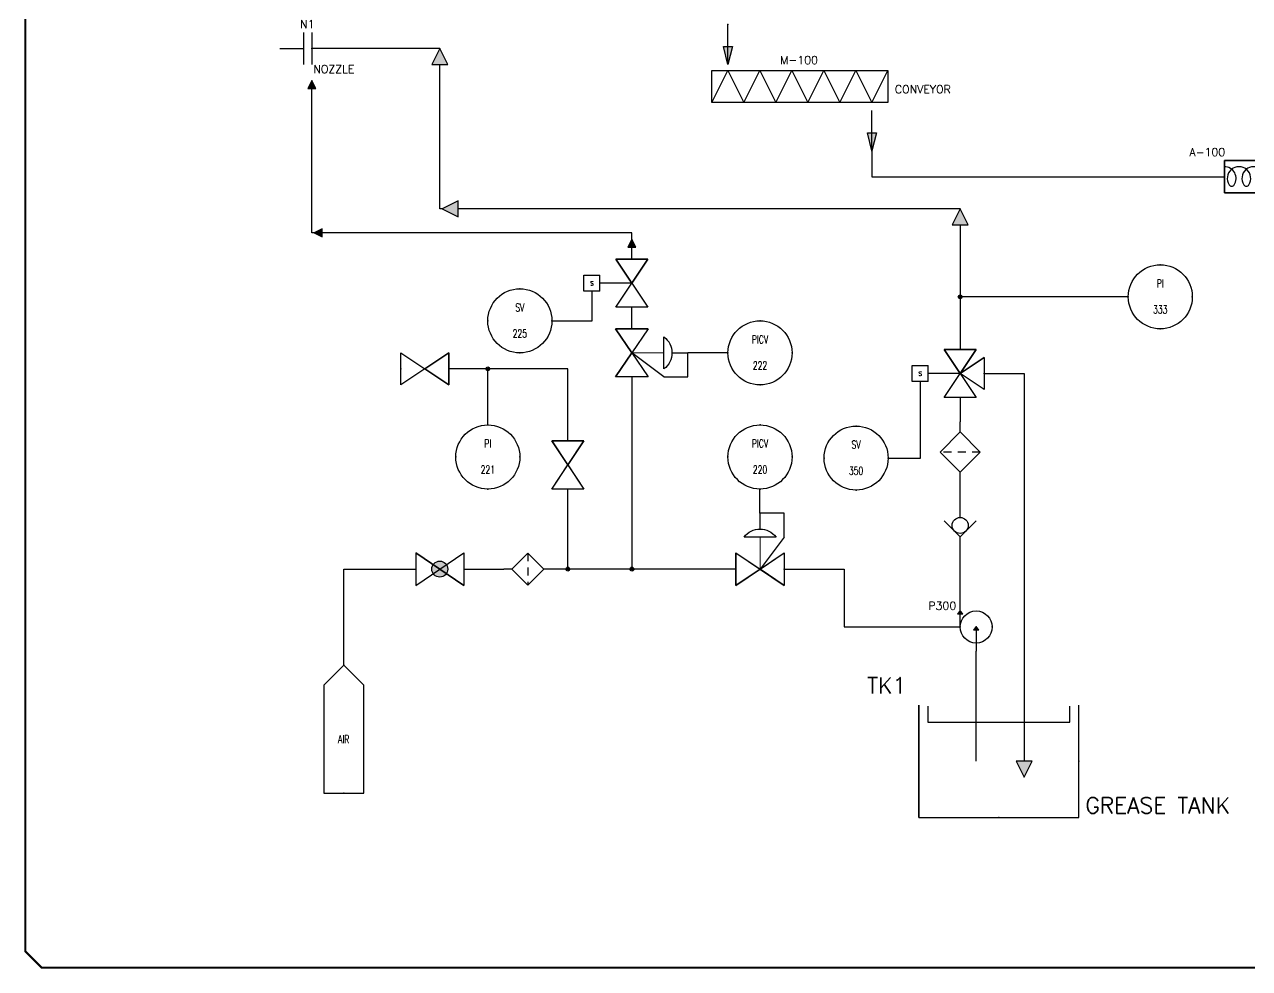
# Model space of a CAD drawing. Extents: x 0 to 33.5, y 0 to 22.4.
# Drawn here: x 0.02 to 19.14, y 0.02 to 14.75 of the extents above; entities that cross this region are included whole.
import ezdxf
from ezdxf.enums import TextEntityAlignment as Align

# ---------------------------------------------------------------- set-up
doc = ezdxf.new("R2010")
doc.units = 0
doc.header["$MEASUREMENT"] = 0
doc.linetypes.add('DASHED', pattern=[0.1875, 0.125, -0.0625])
for name, color, linetype in [('DESC', 150, 'Continuous'), ('GREEN_10_PNEU', 3, 'Pneumatic Signal'), ('MISC', 7, 'Continuous'), ('SYMS', 7, 'Continuous'), ('TAGS', 150, 'Continuous'), ('TITLE', 7, 'Continuous'), ('YELLOW_15_INST', 2, 'Continuous')]:
    doc.layers.add(name, color=color, linetype=linetype)
doc.layers.add('RED_25_MAIN', color=1, linetype='Continuous', lineweight=30)
doc.styles.add('ITALIC', font='ITALIC')
doc.styles.add('SIMPLEX', font='SIMPLEX')
doc.styles.add('WD', font='romans.shx')
doc.linetypes.add('Pneumatic Signal', pattern='A,0.25,[130,ltypeshp.shx,S=0.1,R=-30,X=0,Y=0],0.04,[130,ltypeshp.shx,S=0.1,R=-30,X=0,Y=0],1', length=1.29)

# ---------------------------------------------------------------- blocks, each defined once
blk = doc.blocks.new('NO_NUM_acade_title')
at = {"layer": 'TITLE', "const_width": 0.0312}
blk.add_lwpolyline([(30.594, 0.281), (30.594, 22.177), (30.344, 22.427), (0.281, 22.427), (0.031, 22.177), (0.031, 0.281), (0.281, 0.031), (30.344, 0.031)], close=True, dxfattribs=at)
at = {"layer": 'TITLE', "color": 1, "style": 'ITALIC'}
for tag, height, p in [('TITLE#1', 0.125, (32.156, 3.406)), ('TITLE#2', 0.125, (32.156, 3.204)), ('TITLE#3', 0.125, (32.156, 3.001)), ('TITLE#4', 0.125, (32.156, 2.799)), ('DWG#', 0.2, (32.156, 0.826))]:
    blk.add_attdef(tag, text='', height=height, dxfattribs=at).set_placement(p, align=Align.CENTER)
at = {"layer": 'TITLE', "color": 1, "style": 'SIMPLEX'}
blk.add_attdef('CAD#', (30.826, 1.958), '', height=0.0938, rotation=90, dxfattribs=at)
at = {"layer": 'TITLE', "color": 1}
for tag, p, height, style in [('ENGINEER', (31.237, 1.958), 0.0938, 'ITALIC'), ('CHKDBY', (32.424, 1.958), 0.0938, 'ITALIC'), ('JOB#', (31.464, 1.644), 0.0938, 'SIMPLEX'), ('DRAWNBY', (32.494, 1.644), 0.0938, 'ITALIC'), ('SCALE', (31.353, 1.344), 0.0938, 'SIMPLEX'), ('DATE', (32.408, 1.344), 0.0938, 'SIMPLEX'), ('SHTS', (32.532, 0.25), 0.2, 'ITALIC')]:
    blk.add_attdef(tag, p, '', height=height, dxfattribs=dict(at, style=style))
at = {"layer": 'TITLE', "color": 1, "style": 'ITALIC'}
blk.add_attdef('SH#', text='', height=0.2, dxfattribs=at).set_placement((31.881, 0.25), align=Align.RIGHT)
at = {"layer": 'TITLE', "color": 7, "flags": 9}
blk.add_attdef('WD_TB', (31.219, 0.031), '', height=0.125, dxfattribs=at)
blk = doc.blocks.new('HM1_CONVEYOR_1')
for points in [[(0.07, -0.344), (0, -0.625), (-0.07, -0.344)], [(2.317, -1.688), (2.247, -1.969), (2.177, -1.688)]]:
    blk.add_hatch(color=256).paths.add_polyline_path(points)
at = {"ltscale": 3.2258}
for p, q in [((0, -0.625), (0, 0)), ((0, -0.625), (-0.07, -0.344)), ((-0.07, -0.344), (0.07, -0.344)), ((0.07, -0.344), (0, -0.625)), ((-0.253, -0.719), (2.497, -0.719)), ((-0.253, -1.219), (-0.253, -0.719)), ((-0.253, -1.219), (-0.003, -0.719)), ((-0.003, -0.719), (0.247, -1.219)), ((0.247, -1.219), (0.497, -0.719)), ((0.497, -0.719), (0.747, -1.219)), ((0.747, -1.219), (0.997, -0.719)), ((0.997, -0.719), (1.247, -1.219)), ((1.247, -1.219), (1.497, -0.719)), ((1.497, -0.719), (1.747, -1.219)), ((1.747, -1.219), (1.997, -0.719)), ((1.997, -0.719), (2.247, -1.219)), ((2.247, -1.219), (2.497, -0.719)), ((2.497, -0.719), (2.497, -1.219)), ((2.497, -1.219), (-0.253, -1.219)), ((2.247, -1.969), (2.247, -1.344)), ((2.247, -1.969), (2.177, -1.688)), ((2.177, -1.688), (2.317, -1.688)), ((2.317, -1.688), (2.247, -1.969))]:
    blk.add_line(p, q, dxfattribs=at)
at = {"ltscale": 25.4, "flags": 128}
for points in [[(0.07, -0.344), (0, -0.625), (-0.07, -0.344)], [(2.497, -1.219), (-0.253, -1.219), (-0.253, -0.719), (2.497, -0.719)], [(2.317, -1.688), (2.247, -1.969), (2.177, -1.688)]]:
    blk.add_lwpolyline(points, close=True, dxfattribs=at)
for p in [(0, 0), (0, 0), (0, 0), (0, 0), (0, 0), (0, 0), (2.247, -1.969), (2.247, -1.969), (2.247, -1.969), (2.247, -1.969), (2.247, -1.969)]:
    blk.add_point(p)
at = {"style": 'WD'}
for tag, p, height in [('X2TERM01', (-0.001, 0.001), 0.005), ('TERM01', (-0.001, -0.076), 0.0625), ('RATING1', (2.606, -0.856), 0.125), ('DESC1', (2.606, -1.073), 0.125), ('DESC2', (2.606, -1.257), 0.125), ('DESC3', (2.606, -1.447), 0.125), ('WDTAGALT', (2.624, -1.637), 0.125), ('TERM02', (2.276, -1.948), 0.0625), ('X8TERM02', (2.245, -1.97), 0.005)]:
    blk.add_attdef(tag, p, '', height=height, dxfattribs=at)
for tag, p in [('INST', (1.138, -0.247)), ('LOC', (1.121, -0.408)), ('TAG1', (1.11, -0.617))]:
    blk.add_attdef(tag, text='', height=0.125, dxfattribs=at).set_placement(p, align=Align.CENTER)
blk.add_attdef('XREF', text='', height=0.0625, rotation=0.0625, dxfattribs=at).set_placement((2.393, -0.601), align=Align.TOP_CENTER)
at = {"style": 'WD', "flags": 1}
for tag, p in [('WDTYPE', (0.914, -1.036)), ('FAMILY', (1.022, -0.982)), ('CAT', (1.019, -1.014)), ('MFG', (1.021, -1.049)), ('ASSYCODE', (1.049, -1.084))]:
    blk.add_attdef(tag, text='', height=0.01, dxfattribs=at).set_placement(p, align=Align.CENTER)
blk = doc.blocks.new('HM1_MIXER_2')
at = {"ltscale": 3.2258}
for p, q in [((2.75, 0.25), (0, 0.25)), ((0, 0.25), (0, -0.25)), ((2.75, -0.25), (2.75, 0.25)), ((0, -0.25), (2.75, -0.25))]:
    blk.add_line(p, q, dxfattribs=at)
at = {"ltscale": 25.4, "flags": 128}
blk.add_lwpolyline([(2.75, -0.25), (0, -0.25), (0, 0.25), (2.75, 0.25)], close=True, dxfattribs=at)
at = {"ltscale": 3.2258}
for centre, radius, start, end in [((0, -0.027), 0.183, 326.4427, 90), ((0.229, -0.027), 0.183, 326.4427, 213.5573), ((0.458, -0.027), 0.183, 326.4427, 213.5573), ((0.688, -0.027), 0.183, 326.4427, 213.5573), ((0.917, -0.027), 0.183, 90, 213.5573), ((0.917, -0.027), 0.183, 326.4427, 90), ((1.146, -0.027), 0.183, 326.4427, 213.5573), ((1.375, -0.027), 0.183, 326.4427, 213.5573), ((1.604, -0.027), 0.183, 326.4427, 213.5573), ((1.833, -0.027), 0.183, 90, 213.5573), ((1.833, -0.027), 0.183, 326.4427, 90), ((2.062, -0.027), 0.183, 326.4427, 213.5573), ((2.292, -0.027), 0.183, 326.4427, 213.5573), ((2.521, -0.027), 0.183, 326.4427, 213.5573), ((2.75, -0.027), 0.183, 90, 213.5573), ((0.115, -0.103), 0.0458, 213.5573, 326.4427), ((0.344, -0.103), 0.0458, 213.5573, 326.4427), ((0.573, -0.103), 0.0458, 213.5573, 326.4427), ((0.802, -0.103), 0.0458, 213.5573, 326.4427), ((1.031, -0.103), 0.0458, 213.5573, 326.4427), ((1.26, -0.103), 0.0458, 213.5573, 326.4427), ((1.49, -0.103), 0.0458, 213.5573, 326.4427), ((1.719, -0.103), 0.0458, 213.5573, 326.4427), ((1.948, -0.103), 0.0458, 213.5573, 326.4427), ((2.177, -0.103), 0.0458, 213.5573, 326.4427), ((2.406, -0.103), 0.0458, 213.5573, 326.4427), ((2.635, -0.103), 0.0458, 213.5573, 326.4427)]:
    blk.add_arc(centre, radius, start, end, dxfattribs=at)
for p in [(0.688, 0.25), (0.688, 0.25), (1.375, 0.25), (1.375, 0.25), (2.062, 0.25), (0, 0), (2.75, -0.027), (0.688, -0.25), (1.375, -0.25), (2.062, -0.25)]:
    blk.add_point(p)
at = {"style": 'WD'}
for tag, p in [('INST', (-0.238, 0.692)), ('LOC', (-0.256, 0.53)), ('TAG1', (-0.266, 0.321))]:
    blk.add_attdef(tag, text='', height=0.125, dxfattribs=at).set_placement(p, align=Align.CENTER)
for tag, p, height in [('X2TERM08', (0.374, 0.25), 0.005), ('TERM08', (0.386, 0.261), 0.0625), ('X2TERM07', (1.249, 0.25), 0.005), ('TERM07', (1.263, 0.261), 0.0625), ('X2TERM06', (2.374, 0.25), 0.005), ('TERM06', (2.385, 0.259), 0.0625), ('X4TERM01', (0, 0), 0.005), ('X1TERM05', (2.75, 0), 0.005), ('TERM05', (2.757, 0.014), 0.0625), ('RATING1', (2.777, -0.199), 0.125), ('X8TERM02', (0.374, -0.25), 0.005), ('TERM02', (0.386, -0.327), 0.0625), ('X8TERM03', (1.249, -0.25), 0.005), ('TERM03', (1.263, -0.326), 0.0625), ('X8TERM04', (2.374, -0.25), 0.005), ('TERM04', (2.385, -0.329), 0.0625), ('DESC1', (2.777, -0.416), 0.125), ('DESC2', (2.777, -0.6), 0.125), ('DESC3', (2.777, -0.79), 0.125), ('WDTAGALT', (2.79, -0.977), 0.125)]:
    blk.add_attdef(tag, p, '', height=height, dxfattribs=at)
blk.add_attdef('XREF', text='', height=0.0625, rotation=0.0625, dxfattribs=at).set_placement((2.881, 0.246), align=Align.TOP_CENTER)
blk.add_attdef('TERM01', text='', height=0.0625, dxfattribs=at).set_placement((-0.024, 0.019), align=Align.RIGHT)
at = {"style": 'WD', "flags": 1}
for tag, p in [('WDTYPE', (0.782, -0.078)), ('FAMILY', (0.913, -0.046)), ('CAT', (0.91, -0.078)), ('MFG', (0.912, -0.114)), ('ASSYCODE', (0.94, -0.149))]:
    blk.add_attdef(tag, text='', height=0.01, dxfattribs=at).set_placement(p, align=Align.CENTER)
blk = doc.blocks.new('VIN1_ARROW_1')
at = {"ltscale": 3.2258}
for p, q in [((0, 0), (-0.313, -0.313)), ((0, 0), (0.312, -0.313)), ((-0.313, -0.313), (-0.313, -2)), ((0.312, -2), (0.312, -0.313)), ((-0.313, -2), (0.312, -2))]:
    blk.add_line(p, q, dxfattribs=at)
at = {"ltscale": 25.4, "flags": 128}
blk.add_lwpolyline([(-0.313, -0.313), (-0.313, -2), (0.312, -2), (0.312, -0.313), (0, 0)], close=True, dxfattribs=at)
for p in [(0, 0), (0, 0), (0, 0), (0, 0), (0, -2)]:
    blk.add_point(p)
at = {"style": 'WD', "width": 0.7}
for tag, p, height in [('X2TERM01', (0, 0), 0.005), ('TERM01', (0.042, 0.018), 0.0625), ('RATING1', (0.503, -1.66), 0.125), ('X8TERM02', (0, -2), 0.005), ('TERM02', (0.023, -2.08), 0.0625)]:
    blk.add_attdef(tag, p, '', height=height, dxfattribs=at)
at = {"style": 'WD', "width": 0.7, "flags": 1}
for tag, height, p in [('TAG1', 0.125, (-0.733, -0.357)), ('WDTYPE', 0.01, (-0.582, -1.387))]:
    blk.add_attdef(tag, text='', height=height, dxfattribs=at).set_placement(p, align=Align.CENTER)
at = {"style": 'WD', "width": 0.7}
for tag, p in [('INST', (-0.728, -0.556)), ('LOC', (-0.746, -0.717))]:
    blk.add_attdef(tag, text='', height=0.125, dxfattribs=at).set_placement(p, align=Align.CENTER)
blk.add_attdef('DESC2', text='', height=0.125, dxfattribs=at).set_placement((-0.403, -1.158), align=Align.MIDDLE_RIGHT)
blk.add_attdef('DESC1', text='', height=0.125, dxfattribs=at).set_placement((0, -1.156), align=Align.MIDDLE_CENTER)
blk.add_attdef('DESC3', text='', height=0.125, dxfattribs=at).set_placement((0.412, -1.156), align=Align.MIDDLE_LEFT)
blk.add_attdef('XREF', text='', height=0.0625, rotation=0.0625, dxfattribs=at).set_placement((0.586, -1.435), align=Align.TOP_CENTER)
blk.add_attdef('WDTAGALT', text='', height=0.125, dxfattribs=at).set_placement((-0.551, -1.788), align=Align.RIGHT)
blk = doc.blocks.new('HGVA1_BALL_VALVE')
h = blk.add_hatch(color=256)
edge = h.paths.add_edge_path()
edge.add_arc((0, 0), 0.125, 0, 360)
at = {"ltscale": 3.2258}
for p, q in [((-0.375, 0.254), (0.375, -0.254)), ((-0.375, -0.254), (0.375, 0.254)), ((-0.375, 0.254), (-0.375, -0.254)), ((0.375, 0.254), (0.375, -0.254))]:
    blk.add_line(p, q, dxfattribs=at)
at = {"ltscale": 25.4, "flags": 128}
blk.add_lwpolyline([(0.375, 0.254), (0.375, -0.254), (-0.375, 0.254), (-0.375, -0.254)], close=True, dxfattribs=at)
at = {"ltscale": 3.2258}
blk.add_circle((0, 0), 0.125, dxfattribs=at)
at = {"ltscale": 25.4}
blk.add_circle((0, 0), 0.125, dxfattribs=at)
blk.add_point((0, 0))
at = {"style": 'WD', "flags": 1}
for tag, height, p in [('INST', 0.125, (0.028, 0.678)), ('LOC', 0.125, (0.011, 0.516)), ('TAG1', 0.125, (0, 0.307)), ('FAMILY', 0.01, (-0.482, -0.121)), ('WDTYPE', 0.01, (-0.475, -0.062)), ('CAT', 0.01, (-0.482, -0.165)), ('MFG', 0.01, (-0.481, -0.197)), ('ASSYCODE', 0.01, (-0.453, -0.226))]:
    blk.add_attdef(tag, text='', height=height, dxfattribs=at).set_placement(p, align=Align.CENTER)
at = {"style": 'WD'}
blk.add_attdef('XREF', text='', height=0.0625, rotation=0.0625, dxfattribs=at).set_placement((0.541, 0.293), align=Align.TOP_CENTER)
blk.add_attdef('TERM01', text='', height=0.0625, dxfattribs=at).set_placement((-0.399, 0.018), align=Align.RIGHT)
for tag, p, height in [('X4TERM01', (-0.375, 0), 0.005), ('X8TERM02', (0, 0), 0.005), ('TERM02', (0.052, -0.037), 0.0625), ('X1TERM03', (0.374, 0), 0.005), ('TERM03', (0.406, 0.036), 0.0625), ('RATING1', (0.409, -0.162), 0.125), ('DESC1', (0.409, -0.341), 0.125), ('DESC2', (0.409, -0.525), 0.125), ('WDTAGALT', (0.409, -0.873), 0.125), ('DESC3', (0.409, -0.715), 0.125)]:
    blk.add_attdef(tag, p, '', height=height, dxfattribs=at)
blk = doc.blocks.new('HFI1_STRAINER')
for p, q in [((0.0623, 0), (0.1873, 0.125)), ((0.1873, 0.125), (0.3123, 0)), ((0.0623, 0), (0, 0)), ((0.1873, -0.125), (0.0623, 0)), ((0.3123, 0), (0.1873, -0.125)), ((0.3745, 0), (0.3123, 0))]:
    blk.add_line(p, q)
at = {"linetype": 'DASHED', "ltscale": 0.5}
blk.add_line((0.1873, 0.125), (0.1873, -0.125), dxfattribs=at)
at = {"style": 'WD', "width": 0.7}
for tag, p in [('INST', (0.1819, 0.531)), ('LOC', (0.1819, 0.3747)), ('TAG1', (0.1875, 0.2187)), ('DESC1', (0.1875, -0.3125)), ('DESC2', (0.2021, -0.4688)), ('DESC3', (0.2021, -0.625)), ('WDTAGALT', (0.2021, -0.7813))]:
    blk.add_attdef(tag, text='', height=0.125, dxfattribs=at).set_placement(p, align=Align.CENTER)
blk.add_attdef('TERM01', text='', height=0.0625, dxfattribs=at).set_placement((0.0312, 0.0312), align=Align.RIGHT)
at = {"style": 'WD'}
for tag, p, height, flags in [('X4TERM01', (0, 0), 0.005, 1), ('WDTYPE', (0.0625, 0.0625), 0.01, 1), ('FAMILY', (0.1873, 0.0312), 0.01, 9), ('X1TERM02', (0.375, 0), 0.005, 1)]:
    blk.add_attdef(tag, p, '', height=height, dxfattribs=dict(at, flags=flags))
at = {"style": 'WD', "width": 0.7}
for tag, p, height in [('TERM02', (0.343, 0.0312), 0.0625), ('RATING1', (0.3437, -0.1563), 0.125)]:
    blk.add_attdef(tag, p, '', height=height, dxfattribs=at)
at = {"style": 'WD'}
blk.add_attdef('XREF', text='', height=0.0625, dxfattribs=at).set_placement((0.0625, -0.125), align=Align.RIGHT)
at = {"linetype": 'Continuous', "style": 'WD', "flags": 9}
for tag, p in [('ASSYCODE', (0.2125, -0.0497)), ('MFG', (0.2104, -0.0324)), ('CAT', (0.2123, -0.0129))]:
    blk.add_attdef(tag, text='', height=0.01, dxfattribs=at).set_placement(p, align=Align.CENTER)
blk = doc.blocks.new('HIN1_FIELD_MOUNT')
at = {"ltscale": 3.2258}
blk.add_circle((0, 0), 0.5, dxfattribs=at)
for p in [(0, 0.5), (0, 0.5), (-0.5, 0), (-0.5, 0), (-0.5, 0), (-0.5, 0), (0.5, 0), (0, -0.5)]:
    blk.add_point(p)
at = {"style": 'WD', "width": 0.7}
for tag, p in [('INST', (-0.53, 0.483)), ('LOC', (-0.547, 0.321)), ('TAG1_PART1', (0, 0.147)), ('TAG1_PART2', (0, -0.26))]:
    blk.add_attdef(tag, text='', height=0.125, dxfattribs=at).set_placement(p, align=Align.CENTER)
for tag, p, height in [('TERM04', (0.021, 0.531), 0.0625), ('X2TERM04', (0, 0.5), 0.005), ('X4TERM01', (-0.5, 0), 0.005), ('X1TERM03', (0.5, 0), 0.005), ('TERM03', (0.522, 0.018), 0.0625), ('RATING1', (0.513, -0.159), 0.125), ('DESC1', (0.513, -0.318), 0.125), ('DESC2', (0.513, -0.508), 0.125), ('X8TERM02', (0, -0.5), 0.005), ('TERM02', (0.023, -0.581), 0.0625), ('DESC3', (0.513, -0.688), 0.125), ('WDTAGALT', (0.513, -0.863), 0.125)]:
    blk.add_attdef(tag, p, '', height=height, dxfattribs=at)
blk.add_attdef('XREF', text='', height=0.0625, rotation=0.0625, dxfattribs=at).set_placement((0.546, 0.412), align=Align.TOP_CENTER)
blk.add_attdef('TERM01', text='', height=0.0625, dxfattribs=at).set_placement((-0.524, 0.018), align=Align.RIGHT)
at = {"style": 'WD', "width": 0.7, "flags": 1}
for tag, p in [('WDTYPE', (-0.535, -0.17)), ('CAT', (-0.546, -0.253)), ('MFG', (-0.544, -0.28)), ('FAMILY', (-0.537, -0.223)), ('ASSYCODE', (-0.525, -0.306))]:
    blk.add_attdef(tag, text='', height=0.01, dxfattribs=at).set_placement(p, align=Align.CENTER)
blk = doc.blocks.new('GENERIC_ACTUATOR')
at = {"color": 7, "linetype": 'Continuous', "lineweight": 0, "ltscale": 3.2258}
for p, q in [((-0.125, 0.25), (0.125, 0.25)), ((0, 0), (0, 0.25))]:
    blk.add_line(p, q, dxfattribs=at)
blk.add_arc((0, 0.15625), 0.15625, 36.869898, 143.130102, dxfattribs=at)
blk = doc.blocks.new('HGVA1_PRESS_REDUC_REG')
at = {"ltscale": 3.2258}
for p, q in [((0.375, 0.875), (0, 0.875)), ((0, 0.625), (0, 0.875)), ((0.375, 0.5), (0.375, 0.875)), ((0.375, 0.5), (0, 0)), ((-0.375, 0.254), (0.375, -0.254)), ((-0.375, -0.254), (0.375, 0.254)), ((-0.375, 0.254), (-0.375, -0.254)), ((0.375, 0.254), (0.375, -0.254))]:
    blk.add_line(p, q, dxfattribs=at)
at = {"ltscale": 25.4, "flags": 128}
blk.add_lwpolyline([(-0.25, 0.5, -0.5), (0.25, 0.5)], format="xyb", close=True, dxfattribs=at)
for points in [[(-0.375, -0.254), (-0.375, 0.254), (0, 0)], [(0.375, 0.254), (0.375, -0.254), (0, 0)]]:
    blk.add_lwpolyline(points, close=True, dxfattribs=at)
for p in [(-0.375, 0), (-0.375, 0), (-0.375, 0), (-0.375, 0), (0.375, 0), (0.375, 0), (0.375, 0)]:
    blk.add_point(p)
at = {"ltscale": 3.2258, "xscale": -2, "yscale": 2, "zscale": 2}
blk.add_blockref('GENERIC_ACTUATOR', (0, 0), dxfattribs=at)
at = {"style": 'WD', "flags": 1}
for tag, height, p in [('INST', 0.125, (-0.552, 0.776)), ('LOC', 0.125, (-0.57, 0.614)), ('TAG1', 0.125, (-0.58, 0.405)), ('WDTYPE', 0.01, (-0.468, -0.14)), ('FAMILY', 0.01, (-0.468, -0.119)), ('CAT', 0.01, (-0.468, -0.163)), ('MFG', 0.01, (-0.467, -0.195)), ('ASSYCODE', 0.01, (-0.439, -0.224))]:
    blk.add_attdef(tag, text='', height=height, dxfattribs=at).set_placement(p, align=Align.CENTER)
at = {"style": 'WD'}
for tag, p, height in [('X2TERM03', (-0.001, 0.875), 0.005), ('X4TERM01', (-0.375, 0), 0.005), ('X1TERM02', (0.375, 0), 0.005), ('TERM02', (0.406, 0.036), 0.0625), ('RATING1', (0.409, -0.166), 0.125), ('DESC1', (0.409, -0.34), 0.125), ('DESC2', (0.409, -0.524), 0.125), ('WDTAGALT', (0.409, -0.88), 0.125), ('DESC3', (0.409, -0.714), 0.125)]:
    blk.add_attdef(tag, p, '', height=height, dxfattribs=at)
blk.add_attdef('XREF', text='', height=0.0625, rotation=0.0625, dxfattribs=at).set_placement((0.53, 0.484), align=Align.TOP_CENTER)
blk.add_attdef('TERM01', text='', height=0.0625, dxfattribs=at).set_placement((-0.399, 0.018), align=Align.RIGHT)
blk = doc.blocks.new('VP1_ROTARY_PUMP_2')
h = blk.add_hatch(color=256)
h.paths.add_polyline_path([(-0.292, 0.208), (-0.25, 0.208), (-0.25, 0.25)])
h.paths.add_polyline_path([(-0.25, 0.25), (-0.25, 0.208), (-0.208, 0.208)])
h = blk.add_hatch(color=256)
h.paths.add_polyline_path([(0, 0), (-0.042, -0.042), (0, -0.042)])
h.paths.add_polyline_path([(0.042, -0.042), (0, 0), (0, -0.042)])
for p, q in [((-0.25, 0.25), (-0.292, 0.208)), ((-0.292, 0.208), (-0.208, 0.208)), ((-0.25, 0), (-0.25, 0.25)), ((-0.25, 0.25), (-0.208, 0.208)), ((0, 0), (-0.042, -0.042)), ((0, 0), (0, -0.375)), ((0, 0), (0.042, -0.042)), ((-0.042, -0.042), (0.042, -0.042))]:
    blk.add_line(p, q)
blk.add_circle((0, 0), 0.25)
for p in [(-0.25, 0), (0, 0), (0, 0), (0, 0), (0, 0), (0.25, 0)]:
    blk.add_point(p)
at = {"style": 'WD'}
for tag, p in [('LOC', (-0.518, 0.478)), ('INST', (-0.501, 0.639)), ('TAG1', (-0.529, 0.269))]:
    blk.add_attdef(tag, text='', height=0.125, dxfattribs=at).set_placement(p, align=Align.CENTER)
for tag, p, height in [('X2TERM03', (-0.25, 0.25), 0.005), ('TERM03', (-0.241, 0.258), 0.0625), ('X4TERM04', (-0.25, 0), 0.005), ('X1TERM02', (0.25, 0), 0.005), ('TERM02', (0.258, 0.013), 0.0625), ('RATING1', (0.261, -0.155), 0.125), ('X8TERM01', (0, -0.375), 0.005), ('DESC1', (0.261, -0.372), 0.125), ('TERM01', (0.036, -0.453), 0.0625), ('DESC2', (0.261, -0.556), 0.125), ('DESC3', (0.261, -0.746), 0.125), ('WDTAGALT', (0.261, -0.928), 0.125)]:
    blk.add_attdef(tag, p, '', height=height, dxfattribs=at)
blk.add_attdef('XREF', text='', height=0.0625, rotation=0.0625, dxfattribs=at).set_placement((0.325, 0.281), align=Align.TOP_CENTER)
blk.add_attdef('TERM04', text='', height=0.0625, dxfattribs=at).set_placement((-0.274, 0.018), align=Align.RIGHT)
at = {"style": 'WD', "flags": 1}
for tag, p in [('WDTYPE', (-0.035, 0.102)), ('FAMILY', (0.067, 0.177)), ('CAT', (0.067, 0.133)), ('MFG', (0.068, 0.102)), ('ASSYCODE', (0.097, 0.073))]:
    blk.add_attdef(tag, text='', height=0.01, dxfattribs=at).set_placement(p, align=Align.CENTER)
blk = doc.blocks.new('VCK1_CHK_VAL_1')
for p, q in [((0, -0.1843), (0, 0)), ((0, -0.3351), (-0.125, -0.2101)), ((0.125, -0.2101), (0, -0.3351)), ((0, -0.5), (0, -0.3351))]:
    blk.add_line(p, q)
blk.add_circle((0, -0.2468), 0.0625)
at = {"style": 'WD', "width": 0.7}
for tag, p in [('DESC1', (-0.1734, -0.0504)), ('DESC2', (-0.1625, -0.1676)), ('DESC3', (-0.1625, -0.2848)), ('WDTAGALT', (-0.1625, -0.4063)), ('RATING1', (-0.125, -0.5312))]:
    blk.add_attdef(tag, text='', height=0.0938, dxfattribs=at).set_placement(p, align=Align.RIGHT)
at = {"style": 'WD'}
for tag, p, height, flags in [('X2TERM01', (0, 0), 0.00375, 1), ('FAMILY', (-0.0938, -0.375), 0.0075, 9), ('X8TERM02', (0, -0.5), 0.00375, 1)]:
    blk.add_attdef(tag, p, '', height=height, dxfattribs=dict(at, flags=flags))
at = {"style": 'WD', "width": 0.7}
for tag, p, height in [('TERM01', (0.0312, 0.0312), 0.0469), ('INST', (0.1563, -0.0938), 0.0938), ('LOC', (0.1563, -0.2188), 0.0938), ('TAG1', (0.1563, -0.3438), 0.0938), ('TERM02', (0.0312, -0.5625), 0.0469)]:
    blk.add_attdef(tag, p, '', height=height, dxfattribs=at)
at = {"flags": 1}
blk.add_attdef('WDTYPE', (0.0312, -0.375), '', height=0.01, dxfattribs=at)
at = {"style": 'WD'}
blk.add_attdef('XREF', (0.1563, -0.4375), '', height=0.0625, dxfattribs=at)
at = {"linetype": 'Continuous', "style": 'WD', "flags": 9}
for tag, p in [('ASSYCODE', (-0.0938, -0.4688)), ('CAT', (-0.0938, -0.4062)), ('MFG', (-0.0938, -0.4375))]:
    blk.add_attdef(tag, p, '', height=0.0075, dxfattribs=at)
blk = doc.blocks.new('VFI1_STRAINER')
for p, q in [((0, -0.078), (0, 0)), ((-0.1565, -0.2345), (0, -0.078)), ((0, -0.078), (0.1565, -0.2345)), ((0, -0.391), (-0.1565, -0.2345)), ((0.1565, -0.2345), (0, -0.391)), ((0, -0.4689), (0, -0.391))]:
    blk.add_line(p, q)
at = {"linetype": 'DASHED', "ltscale": 0.5}
blk.add_line((0.1565, -0.2345), (-0.1565, -0.2345), dxfattribs=at)
at = {"style": 'WD'}
blk.add_attdef('XREF', (0.2188, 0.125), '', height=0.0625, dxfattribs=at)
at = {"style": 'WD', "width": 0.7}
for tag, height, p in [('DESC1', 0.125, (-0.3438, -0.0625)), ('TERM01', 0.0625, (-0.0312, 0.0312)), ('DESC2', 0.125, (-0.3292, -0.2188)), ('DESC3', 0.125, (-0.3292, -0.375)), ('WDTAGALT', 0.125, (-0.3292, -0.5312)), ('WDTAGALT', 0.125, (-0.3292, -0.5312)), ('WDTAGALT', 0.125, (-0.3292, -0.5312)), ('TERM02', 0.0625, (-0.0312, -0.562))]:
    blk.add_attdef(tag, text='', height=height, dxfattribs=at).set_placement(p, align=Align.RIGHT)
at = {"style": 'WD'}
for tag, p, height, flags in [('X2TERM01', (0, 0), 0.005, 1), ('WDTYPE', (0.0625, 0.0625), 0.01, 1), ('FAMILY', (-0.2188, -0.3438), 0.01, 9), ('X8TERM02', (0, -0.4688), 0.005, 1)]:
    blk.add_attdef(tag, p, '', height=height, dxfattribs=dict(at, flags=flags))
at = {"style": 'WD', "width": 0.7}
for tag, p in [('INST', (0.25, -0.0312)), ('LOC', (0.25, -0.1875)), ('TAG1', (0.25, -0.3438)), ('RATING1', (0.125, -0.5))]:
    blk.add_attdef(tag, p, '', height=0.125, dxfattribs=at)
at = {"linetype": 'Continuous', "style": 'WD', "flags": 9}
for tag, p in [('CAT', (-0.2188, -0.375)), ('ASSYCODE', (-0.2188, -0.4375)), ('MFG', (-0.2188, -0.4062))]:
    blk.add_attdef(tag, p, '', height=0.01, dxfattribs=at)
blk = doc.blocks.new('HN1_NOZZLE_LARGE')
at = {"ltscale": 483.869981}
for p, q in [((-0.125, -0.25), (-0.125, 0.25)), ((0, 0.25), (0, -0.25)), ((-0.5, 0), (-0.125, 0))]:
    blk.add_line(p, q, dxfattribs=at)
blk.add_point((0, 0))
blk.add_point((0, 0))
blk.add_point((0, 0))
at = {"style": 'WD'}
for tag, p in [('INST', (-0.062, 0.691)), ('LOC', (-0.086, 0.529)), ('TAG1', (-0.068, 0.32))]:
    blk.add_attdef(tag, text='', height=0.125, dxfattribs=at).set_placement(p, align=Align.CENTER)
blk.add_attdef('XREF', (0.037, 0.187), '', height=0.0625, rotation=0.0625, dxfattribs=at)
for tag, p, height in [('X1TERM01', (0, 0), 0.005), ('TERM01', (0.024, 0.026), 0.0625), ('RATING1', (0.03, -0.17), 0.125), ('DESC1', (0.025, -0.383), 0.125), ('DESC2', (0.03, -0.572), 0.125), ('DESC3', (0.03, -0.762), 0.125), ('WDTAGALT', (0.047, -0.961), 0.125)]:
    blk.add_attdef(tag, p, '', height=height, dxfattribs=at)
at = {"style": 'WD', "flags": 1}
for tag, p in [('WDTYPE', (-0.407, -0.152)), ('FAMILY', (-0.234, -0.092)), ('CAT', (-0.237, -0.123)), ('MFG', (-0.235, -0.159)), ('ASSYCODE', (-0.207, -0.194))]:
    blk.add_attdef(tag, text='', height=0.01, dxfattribs=at).set_placement(p, align=Align.CENTER)
blk = doc.blocks.new('VGVA1_3WAY_VALVE1')
at = {"ltscale": 3.2258}
for p, q in [((-0.25, 0.375), (0.25, -0.375)), ((-0.25, -0.375), (0.25, 0.375)), ((0.25, 0.375), (-0.25, 0.375)), ((0.375, 0.25), (0, 0)), ((0.375, 0.25), (0.375, -0.25)), ((0.375, -0.25), (0, 0)), ((0.25, -0.375), (-0.25, -0.375))]:
    blk.add_line(p, q, dxfattribs=at)
at = {"ltscale": 25.4, "flags": 128}
for points in [[(0.25, 0.375), (0, 0), (-0.25, 0.375)], [(0, 0), (0.375, 0.25), (0.375, -0.25)], [(-0.25, -0.375), (0, 0), (0.25, -0.375)]]:
    blk.add_lwpolyline(points, close=True, dxfattribs=at)
for p in [(0, 0.375), (0, 0.375), (0, 0.375), (0, 0.375), (0, 0), (0, 0), (0.375, 0), (0.375, 0), (0.375, 0), (0, -0.375)]:
    blk.add_point(p)
at = {"style": 'WD', "flags": 1}
for tag, height, p in [('INST', 0.125, (-0.469, 0.784)), ('LOC', 0.125, (-0.487, 0.622)), ('TAG1', 0.125, (-0.497, 0.413)), ('FAMILY', 0.01, (-0.284, -0.163)), ('WDTYPE', 0.01, (-0.277, -0.103)), ('CAT', 0.01, (-0.284, -0.207)), ('MFG', 0.01, (-0.283, -0.238)), ('ASSYCODE', 0.01, (-0.254, -0.268))]:
    blk.add_attdef(tag, text='', height=height, dxfattribs=at).set_placement(p, align=Align.CENTER)
at = {"style": 'WD'}
for tag, p, height in [('TERM04', (0.02, 0.388), 0.0625), ('X2TERM04', (0, 0.375), 0.005), ('X4TERM03', (0, 0), 0.005), ('X1TERM02', (0.375, 0), 0.005), ('TERM02', (0.406, 0.036), 0.0625), ('RATING1', (0.395, -0.159), 0.125), ('X8TERM01', (0, -0.375), 0.005), ('DESC1', (0.395, -0.375), 0.125), ('TERM01', (0.029, -0.455), 0.0625), ('DESC2', (0.395, -0.559), 0.125), ('DESC3', (0.395, -0.749), 0.125), ('WDTAGALT', (0.395, -0.935), 0.125)]:
    blk.add_attdef(tag, p, '', height=height, dxfattribs=at)
blk.add_attdef('XREF', text='', height=0.0625, rotation=0.0625, dxfattribs=at).set_placement((0.507, 0.365), align=Align.TOP_CENTER)
blk.add_attdef('TERM03', text='', height=0.0625, dxfattribs=at).set_placement((-0.085, 0.02), align=Align.RIGHT)
blk = doc.blocks.new('VAC1_SOLENOID')
for p, q in [((-0.75, -0.125), (-0.75, 0.125)), ((-0.75, 0.125), (-0.5, 0.125)), ((-0.5, -0.125), (-0.5, 0.125)), ((-0.5, -0.125), (-0.75, -0.125))]:
    blk.add_line(p, q)
at = {"ltscale": 3.2258}
blk.add_line((0, 0), (-0.5, 0), dxfattribs=at)
at = {"style": 'WD'}
blk.add_attdef('XREF', text='', height=0.0625, rotation=0.0625, dxfattribs=at).set_placement((-0.999, 0.095), align=Align.TOP_CENTER)
blk.add_attdef('TEXT', text='', height=0.0625, dxfattribs=at).set_placement((-0.624, -0.004), align=Align.MIDDLE_CENTER)
at = {"style": 'WD', "flags": 1}
for tag, height, p in [('WDTYPE', 0.01, (-0.828, -0.053)), ('FAMILY', 0.01, (-0.831, -0.09)), ('CAT', 0.01, (-0.831, -0.134)), ('MFG', 0.01, (-0.829, -0.166)), ('ASSYCODE', 0.01, (-0.801, -0.195)), ('INST', 0.125, (-0.989, -0.389)), ('LOC', 0.125, (-1.007, -0.55)), ('TAG1', 0.125, (-1.017, -0.759))]:
    blk.add_attdef(tag, text='', height=height, dxfattribs=at).set_placement(p, align=Align.CENTER)
at = {"style": 'WD'}
for tag, p, height in [('TERM01', (-0.624, -0.201), 0.0625), ('X8TERM01', (-0.619, -0.124), 0.005), ('DESC1', (-0.431, -0.209), 0.125), ('DESC2', (-0.431, -0.393), 0.125), ('DESC3', (-0.431, -0.583), 0.125), ('RATING1', (-0.431, -0.761), 0.125), ('WDTAGALT', (-0.421, -0.949), 0.125)]:
    blk.add_attdef(tag, p, '', height=height, dxfattribs=at)
blk = doc.blocks.new('HTK1_TANK_FLOATING_ROOF')
at = {"ltscale": 3.2258}
for p, q in [((-0.625, -0.4375), (-0.625, 0.4375)), ((-0.625, -0.4375), (-0.625, 0.4375)), ((-0.5542, 0.4312), (-0.5542, 0.3047)), ((0.5539, 0.3047), (0.5539, 0.4312)), ((0.625, -0.4375), (0.625, 0.4375)), ((-0.5542, 0.3047), (0.5539, 0.3047)), ((-0.625, -0.4375), (0.625, -0.4375))]:
    blk.add_line(p, q, dxfattribs=at)
at = {"ltscale": 25.4}
for p, q in [((-0.625, 0.4375), (-0.625, -0.4375)), ((0.625, -0.4375), (0.625, 0.4375)), ((-0.625, -0.4375), (0.625, -0.4375))]:
    blk.add_line(p, q, dxfattribs=at)
for p in [(0.625, 0), (-0.625, 0), (-0.625, 0), (-0.625, 0), (-0.625, 0), (0.625, 0), (0.625, 0), (0, -0.4375), (0, -0.4375)]:
    blk.add_point(p)
at = {"style": 'WD'}
for tag, p in [('INST', (-0.8697, 0.9001)), ('LOC', (-0.8935, 0.7385)), ('TAG1', (-0.8756, 0.5294))]:
    blk.add_attdef(tag, text='', height=0.125, dxfattribs=at).set_placement(p, align=Align.CENTER)
blk.add_attdef('XREF', (0.7069, 0.3602), '', height=0.0625, rotation=0.0625, dxfattribs=at)
at = {"style": 'WD', "flags": 1}
for tag, p in [('FAMILY', (-0.0432, 0.2033)), ('WDTYPE', (-0.2163, 0.1427)), ('CAT', (-0.0461, 0.1716)), ('MFG', (-0.0444, 0.136)), ('ASSYCODE', (-0.0163, 0.1011))]:
    blk.add_attdef(tag, text='', height=0.01, dxfattribs=at).set_placement(p, align=Align.CENTER)
at = {"style": 'WD'}
blk.add_attdef('TERM01', text='', height=0.0625, dxfattribs=at).set_placement((-0.6661, 0.0213), align=Align.RIGHT)
for tag, p, height in [('X4TERM01', (-0.625, 0), 0.005), ('X1TERM03', (0.625, 0), 0.005), ('TERM03', (0.6347, 0.0169), 0.0625), ('RATING1', (0.6758, -0.1898), 0.125), ('DESC1', (0.6758, -0.4063), 0.125), ('X8TERM02', (0, -0.4375), 0.005), ('TERM02', (0.0222, -0.5142), 0.0625), ('DESC2', (0.6758, -0.5902), 0.125), ('DESC3', (0.6758, -0.7802), 0.125), ('WDTAGALT', (0.6893, -0.9724), 0.125)]:
    blk.add_attdef(tag, p, '', height=height, dxfattribs=at)
blk = doc.blocks.new('HFA1_FLOW_ARROW_DWN_P')
blk.add_hatch(color=256).paths.add_polyline_path([(0.0625, 0.125), (-0.0625, 0.125), (0, 0)])
blk.add_lwpolyline([(-0.0625, 0.125), (0, 0), (0.0625, 0.125)], close=True)
at = {"style": 'WD', "flags": 1}
for tag, p in [('X2TERM01', (0, 0.125)), ('X8TERM01', (0, 0))]:
    blk.add_attdef(tag, p, '', height=0.0075, dxfattribs=at)
blk = doc.blocks.new('HFA1_FLOW_ARROW_UP_P')
blk.add_hatch(color=256).paths.add_polyline_path([(0, 0), (-0.0625, -0.125), (0.0625, -0.125)])
blk.add_lwpolyline([(0.0625, -0.125), (0, 0), (-0.0625, -0.125)], close=True)
at = {"style": 'WD', "flags": 1}
for tag, p in [('X2TERM01', (0, 0)), ('X8TERM01', (0, -0.125))]:
    blk.add_attdef(tag, p, '', height=0.0075, dxfattribs=at)
blk = doc.blocks.new('HFA1_FLOW_ARROW_L_P')
blk.add_hatch(color=256).paths.add_polyline_path([(0.125, 0.0625), (0, 0), (0.125, -0.0625)])
blk.add_lwpolyline([(0.125, 0.0625), (0, 0), (0.125, -0.0625)], close=True)
at = {"style": 'WD', "flags": 1}
for tag, p in [('X4TERM01', (0, 0)), ('X1TERM01', (0.125, 0))]:
    blk.add_attdef(tag, p, '', height=0.0075, dxfattribs=at)
blk = doc.blocks.new('WDDOT')
for radius in [0.03, 0.0187, 0.00929]:
    blk.add_circle((0, 0), radius)
blk = doc.blocks.new('VGVA1_GATE_VALVE')
at = {"ltscale": 3.2258}
for p, q in [((-0.25, 0.375), (0.25, -0.375)), ((-0.25, -0.375), (0.25, 0.375)), ((0.25, 0.375), (-0.25, 0.375)), ((0.25, -0.375), (-0.25, -0.375))]:
    blk.add_line(p, q, dxfattribs=at)
at = {"ltscale": 25.4, "flags": 128}
for points in [[(0.25, 0.375), (0, 0), (-0.25, 0.375)], [(-0.25, -0.375), (0, 0), (0.25, -0.375)]]:
    blk.add_lwpolyline(points, close=True, dxfattribs=at)
for p in [(0, 0.375), (0, 0.375), (0, 0.375), (0, 0.375), (0, 0), (0, 0), (0, 0), (0, 0), (0, 0), (0, -0.375)]:
    blk.add_point(p)
at = {"style": 'WD'}
for tag, p, height in [('TERM03', (0.02, 0.388), 0.0625), ('X2TERM03', (0, 0.375), 0.005), ('X1TERM02', (0, 0), 0.005), ('TERM02', (0.034, 0.014), 0.0625), ('RATING1', (0.29, -0.178), 0.125), ('X8TERM01', (0, -0.375), 0.005), ('DESC1', (0.29, -0.394), 0.125), ('TERM01', (0.029, -0.455), 0.0625), ('DESC2', (0.29, -0.578), 0.125), ('DESC3', (0.29, -0.768), 0.125), ('WDTAGALT', (0.29, -0.948), 0.125)]:
    blk.add_attdef(tag, p, '', height=height, dxfattribs=at)
at = {"style": 'WD', "flags": 1}
for tag, height, p in [('INST', 0.125, (-0.453, 0.158)), ('LOC', 0.125, (-0.47, -0.003)), ('TAG1', 0.125, (-0.481, -0.212)), ('FAMILY', 0.01, (-0.337, -0.356)), ('WDTYPE', 0.01, (-0.33, -0.297)), ('CAT', 0.01, (-0.337, -0.401)), ('MFG', 0.01, (-0.335, -0.432)), ('ASSYCODE', 0.01, (-0.307, -0.461))]:
    blk.add_attdef(tag, text='', height=height, dxfattribs=at).set_placement(p, align=Align.CENTER)
at = {"style": 'WD'}
blk.add_attdef('XREF', text='', height=0.0625, rotation=0.0625, dxfattribs=at).set_placement((0.366, 0.368), align=Align.TOP_CENTER)
blk = doc.blocks.new('HGVA1_GATE_VALVE')
at = {"ltscale": 3.2258}
for p, q in [((0.391, 0.25), (-0.359, -0.25)), ((-0.359, 0.25), (0.391, -0.25)), ((-0.359, -0.25), (-0.359, 0.25)), ((0.391, -0.25), (0.391, 0.25))]:
    blk.add_line(p, q, dxfattribs=at)
at = {"ltscale": 25.4, "flags": 128}
for points in [[(-0.359, 0.25), (0.016, 0), (-0.359, -0.25)], [(0.391, -0.25), (0.016, 0), (0.391, 0.25)]]:
    blk.add_lwpolyline(points, close=True, dxfattribs=at)
for p in [(0.016, 0), (0.016, 0), (0.016, 0), (0.391, 0), (0.391, 0), (0.391, 0), (-0.359, 0), (-0.359, 0), (-0.359, 0), (-0.359, 0)]:
    blk.add_point(p)
at = {"style": 'WD', "flags": 1}
for tag, height, p in [('INST', 0.125, (0.044, 0.678)), ('LOC', 0.125, (0.026, 0.516)), ('TAG1', 0.125, (0.016, 0.307)), ('FAMILY', 0.01, (-0.467, -0.121)), ('WDTYPE', 0.01, (-0.459, -0.062)), ('CAT', 0.01, (-0.467, -0.165)), ('MFG', 0.01, (-0.465, -0.197)), ('ASSYCODE', 0.01, (-0.437, -0.226))]:
    blk.add_attdef(tag, text='', height=height, dxfattribs=at).set_placement(p, align=Align.CENTER)
at = {"style": 'WD'}
blk.add_attdef('XREF', text='', height=0.0625, rotation=0.0625, dxfattribs=at).set_placement((0.557, 0.293), align=Align.TOP_CENTER)
blk.add_attdef('TERM01', text='', height=0.0625, dxfattribs=at).set_placement((-0.383, 0.018), align=Align.RIGHT)
for tag, p, height in [('X4TERM01', (-0.359, 0), 0.005), ('X8TERM02', (0.016, 0), 0.005), ('TERM02', (0.068, -0.037), 0.0625), ('X1TERM03', (0.391, 0), 0.005), ('TERM03', (0.422, 0.036), 0.0625), ('RATING1', (0.425, -0.162), 0.125), ('DESC1', (0.425, -0.341), 0.125), ('DESC2', (0.425, -0.525), 0.125), ('WDTAGALT', (0.425, -0.873), 0.125), ('DESC3', (0.425, -0.715), 0.125)]:
    blk.add_attdef(tag, p, '', height=height, dxfattribs=at)

msp = doc.modelspace()

# ---------------------------------------------------------------- linework, layer by layer
at = {"layer": 'GREEN_10_PNEU'}
for p, q in [((4.5, 13.875), (4.5, 13.875)), ((4.5, 11.5), (4.5, 13.75)), ((4.537, 11.5), (4.5, 11.5)), ((9.5, 11.5), (4.662, 11.5)), ((9.5, 11.4), (9.5, 11.5)), ((9.5, 11.087), (9.5, 11.275)), ((8.881, 10.125), (8.881, 10.589)), ((9.5, 10), (9.5, 10.337)), ((8.25, 10.125), (8.881, 10.125)), ((10.687, 9.625), (10.375, 9.625)), ((11, 9.625), (10.687, 9.625)), ((8.5, 9.375), (6.641, 9.375)), ((7.25, 8.5), (7.25, 9.375)), ((8.5, 8.25), (8.5, 9.375)), ((9.5, 9.25), (9.5, 6.25)), ((8.5, 6.25), (8.5, 7.5)), ((11.499, 7.125), (11.499, 7.5)), ((5, 4.75), (5, 6.25)), ((5, 6.25), (6.125, 6.25)), ((6.874, 6.25), (7.5, 6.25)), ((11.125, 6.25), (8.25, 6.25)), ((11.875, 6.25), (12.813, 6.25)), ((12.813, 6.25), (12.813, 5.346)), ((12.813, 5.346), (14.625, 5.346))]:
    msp.add_line(p, q, dxfattribs=at)
at = {"layer": 'RED_25_MAIN'}
for p, q in [((13.245, 12.78), (13.245, 12.375)), ((13.245, 12.375), (18.75, 12.375))]:
    msp.add_line(p, q, dxfattribs=at)
at = {"layer": 'YELLOW_15_INST'}
for p, q in [((6.5, 14.375), (4.5, 14.375)), ((6.5, 14.375), (6.5, 14.375)), ((6.5, 11.875), (6.5, 14.125)), ((6.537, 11.875), (6.5, 11.875)), ((14.625, 11.875), (6.787, 11.875)), ((14.625, 11.625), (14.625, 9.679)), ((17.25, 10.5), (14.625, 10.5)), ((15, 9.304), (15.625, 9.304)), ((15.625, 9.304), (15.625, 3.25)), ((14.006, 7.983), (14.006, 9.18)), ((14.625, 8.929), (14.625, 8.546)), ((13.5, 7.983), (14.006, 7.983)), ((14.625, 7.425), (14.625, 7.609)), ((14.625, 5.596), (14.625, 6.425)), ((14.875, 3.25), (14.875, 4.971))]:
    msp.add_line(p, q, dxfattribs=at)

# ---------------------------------------------------------------- block references
msp.add_blockref('NO_NUM_acade_title', (0, 0))
at = {"layer": 'SYMS'}
ref = msp.add_blockref('HN1_NOZZLE_LARGE', (4.5, 14.375), dxfattribs=at)
ref.add_attrib('TAG1', 'N1', dxfattribs={"layer": 'TAGS', "height": 0.125, "style": 'WD'}).set_placement((4.432, 14.695), align=Align.CENTER)
ref.add_attrib('DESC1', 'NOZZLE', (4.525, 13.992), dxfattribs={"layer": 'DESC', "height": 0.125, "style": 'WD'})
ref = msp.add_blockref('HM1_CONVEYOR_1', (11, 14.75), dxfattribs=at)
ref.add_attrib('TAG1', 'M-100', dxfattribs={"layer": 'TAGS', "height": 0.125, "style": 'WD'}).set_placement((12.11, 14.133), align=Align.CENTER)
ref.add_attrib('DESC1', 'CONVEYOR', (13.606, 13.677), dxfattribs={"layer": 'DESC', "height": 0.125, "style": 'WD'})
at = {"layer": 'SYMS', "xscale": 2, "yscale": 2, "zscale": 2}
for name, p in [('HFA1_FLOW_ARROW_UP_P', (6.5, 14.375)), ('HFA1_FLOW_ARROW_L_P', (6.537, 11.875)), ('HFA1_FLOW_ARROW_UP_P', (14.625, 11.875)), ('VFI1_STRAINER', (14.625, 8.546)), ('VCK1_CHK_VAL_1', (14.625, 7.425)), ('HFI1_STRAINER', (7.5, 6.25)), ('HFA1_FLOW_ARROW_DWN_P', (15.625, 3))]:
    msp.add_blockref(name, p, dxfattribs=at)
at = {"layer": 'SYMS'}
for name, p in [('HFA1_FLOW_ARROW_UP_P', (4.5, 13.875)), ('HFA1_FLOW_ARROW_L_P', (4.537, 11.5)), ('HFA1_FLOW_ARROW_UP_P', (9.5, 11.4)), ('VGVA1_GATE_VALVE', (9.5, 10.713)), ('WDDOT', (14.625, 10.5)), ('HGVA1_GATE_VALVE', (6.25, 9.375)), ('VGVA1_3WAY_VALVE1', (14.625, 9.304)), ('WDDOT', (7.25, 9.375)), ('VGVA1_GATE_VALVE', (8.5, 7.875)), ('HGVA1_PRESS_REDUC_REG', (11.5, 6.25)), ('HGVA1_BALL_VALVE', (6.5, 6.25)), ('WDDOT', (8.5, 6.25)), ('WDDOT', (9.5, 6.25))]:
    msp.add_blockref(name, p, dxfattribs=at)
ref = msp.add_blockref('HM1_MIXER_2', (18.75, 12.375), dxfattribs=at)
ref.add_attrib('TAG1', 'A-100', dxfattribs={"layer": 'TAGS', "height": 0.125, "style": 'WD'}).set_placement((18.484, 12.696), align=Align.CENTER)
ref.add_attrib('DESC1', 'MIXER', (21.527, 11.959), dxfattribs={"layer": 'DESC', "height": 0.125, "style": 'WD'})
ref = msp.add_blockref('HIN1_FIELD_MOUNT', (17.75, 10.5), dxfattribs=at)
ref.add_attrib('TAG1_PART1', 'PI', dxfattribs={"layer": 'TAGS', "height": 0.125, "style": 'WD', "width": 0.7}).set_placement((17.75, 10.647), align=Align.CENTER)
ref.add_attrib('TAG1_PART2', '333', dxfattribs={"layer": 'TAGS', "height": 0.125, "style": 'WD', "width": 0.7}).set_placement((17.75, 10.24), align=Align.CENTER)
ref = msp.add_blockref('VAC1_SOLENOID', (9.5, 10.713), dxfattribs=at)
ref.add_attrib('TEXT', 'S', dxfattribs={"layer": 'MISC', "height": 0.0625, "style": 'WD'}).set_placement((8.876, 10.709), align=Align.MIDDLE_CENTER)
ref = msp.add_blockref('HIN1_FIELD_MOUNT', (7.75, 10.125), dxfattribs=at)
ref.add_attrib('TAG1_PART1', 'SV', dxfattribs={"layer": 'TAGS', "height": 0.125, "style": 'WD', "width": 0.7}).set_placement((7.75, 10.272), align=Align.CENTER)
ref.add_attrib('TAG1_PART2', '225', dxfattribs={"layer": 'TAGS', "height": 0.125, "style": 'WD', "width": 0.7}).set_placement((7.75, 9.865), align=Align.CENTER)
at = {"layer": 'SYMS', "rotation": 270}
msp.add_blockref('HGVA1_PRESS_REDUC_REG', (9.5, 9.625), dxfattribs=at)
at = {"layer": 'SYMS'}
ref = msp.add_blockref('HIN1_FIELD_MOUNT', (11.5, 9.625), dxfattribs=at)
ref.add_attrib('TAG1_PART1', 'PICV', dxfattribs={"layer": 'TAGS', "height": 0.125, "style": 'WD', "width": 0.7}).set_placement((11.5, 9.772), align=Align.CENTER)
ref.add_attrib('TAG1_PART2', '222', dxfattribs={"layer": 'TAGS', "height": 0.125, "style": 'WD', "width": 0.7}).set_placement((11.5, 9.365), align=Align.CENTER)
ref = msp.add_blockref('VAC1_SOLENOID', (14.625, 9.304), dxfattribs=at)
ref.add_attrib('TEXT', 'S', dxfattribs={"layer": 'MISC', "height": 0.0625, "style": 'WD'}).set_placement((14.001, 9.3), align=Align.MIDDLE_CENTER)
ref = msp.add_blockref('HIN1_FIELD_MOUNT', (7.25, 8), dxfattribs=at)
ref.add_attrib('TAG1_PART1', 'PI', dxfattribs={"layer": 'TAGS', "height": 0.125, "style": 'WD', "width": 0.7}).set_placement((7.25, 8.147), align=Align.CENTER)
ref.add_attrib('TAG1_PART2', '221', dxfattribs={"layer": 'TAGS', "height": 0.125, "style": 'WD', "width": 0.7}).set_placement((7.25, 7.74), align=Align.CENTER)
ref = msp.add_blockref('HIN1_FIELD_MOUNT', (11.5, 8), dxfattribs=at)
ref.add_attrib('TAG1_PART1', 'PICV', dxfattribs={"layer": 'TAGS', "height": 0.125, "style": 'WD', "width": 0.7}).set_placement((11.5, 8.147), align=Align.CENTER)
ref.add_attrib('TAG1_PART2', '220', dxfattribs={"layer": 'TAGS', "height": 0.125, "style": 'WD', "width": 0.7}).set_placement((11.5, 7.74), align=Align.CENTER)
ref = msp.add_blockref('HIN1_FIELD_MOUNT', (13, 7.983), dxfattribs=at)
ref.add_attrib('TAG1_PART1', 'SV', dxfattribs={"layer": 'TAGS', "height": 0.125, "style": 'WD', "width": 0.7}).set_placement((13, 8.13), align=Align.CENTER)
ref.add_attrib('TAG1_PART2', '350', dxfattribs={"layer": 'TAGS', "height": 0.125, "style": 'WD', "width": 0.7}).set_placement((13, 7.723), align=Align.CENTER)
ref = msp.add_blockref('VP1_ROTARY_PUMP_2', (14.875, 5.346), dxfattribs=at)
ref.add_attrib('TAG1', 'P300', dxfattribs={"layer": 'TAGS', "height": 0.125, "style": 'WD'}).set_placement((14.346, 5.615), align=Align.CENTER)
ref = msp.add_blockref('VIN1_ARROW_1', (5, 4.75), dxfattribs=at)
ref.add_attrib('DESC1', 'AIR', dxfattribs={"layer": 'DESC', "height": 0.125, "style": 'WD', "width": 0.7}).set_placement((5, 3.594), align=Align.MIDDLE_CENTER)
ref = msp.add_blockref('HTK1_TANK_FLOATING_ROOF', (15.228, 3.25), dxfattribs=dict(at, xscale=2, yscale=2, zscale=2))
ref.add_attrib('TAG1', 'TK1', dxfattribs={"layer": 'TAGS', "height": 0.25, "style": 'WD'}).set_placement((13.477, 4.309), align=Align.CENTER)
ref.add_attrib('DESC1', 'GREASE TANK', (16.58, 2.437), dxfattribs={"layer": 'DESC', "height": 0.25, "style": 'WD'})

doc.saveas('drawing.dxf')
